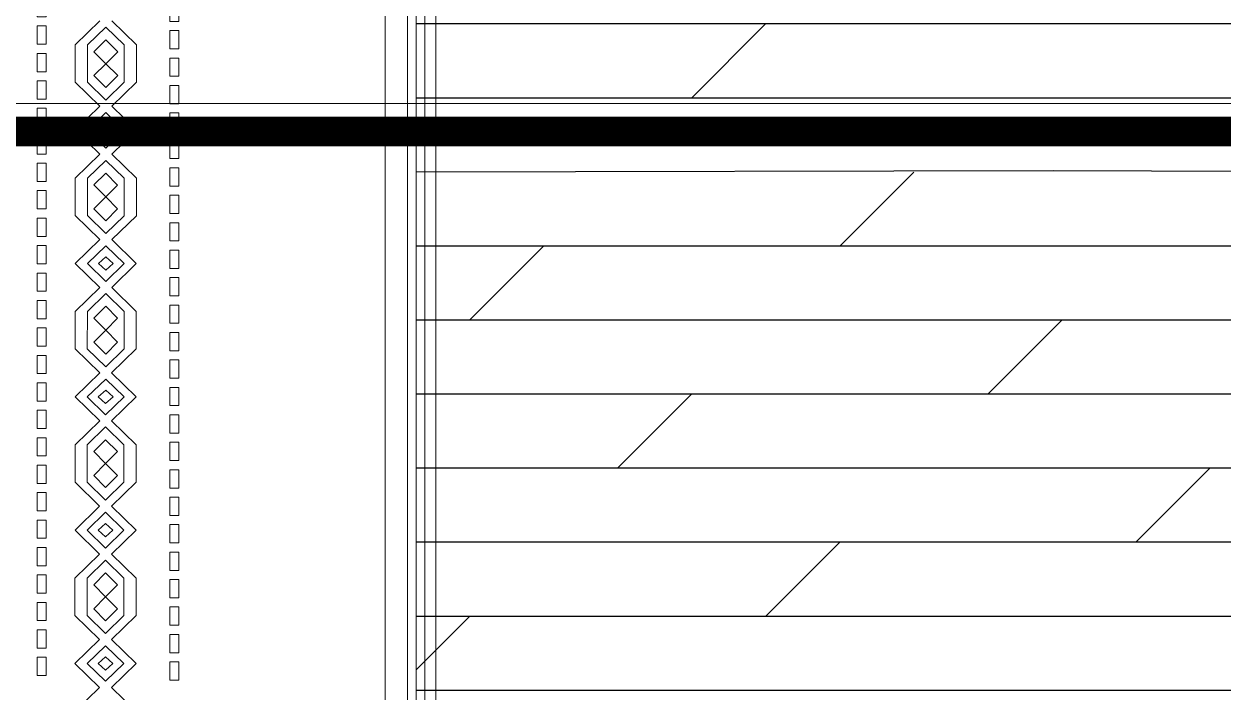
# Model space of a CAD drawing. Header units: inches. Extents: x -813 to 82, y -70 to 268.
# Drawn here: x -28.92 to 11.58, y 72.99 to 95.54 of the extents above; entities that cross this region are included whole.
import ezdxf

# ---------------------------------------------------------------- set-up
doc = ezdxf.new("R2010")
doc.units = ezdxf.units.IN
doc.header["$MEASUREMENT"] = 0
for name, color, linetype, lineweight, true_color in [('Brown', 7, 'Continuous', 0, 0x653e10), ('Cream', 7, 'Continuous', 0, 0xbdbc8f), ('Golden', 7, 'Continuous', 0, 0xefe861), ('Lines', 1, 'Continuous', 5, 0xff0000), ('Sky Blue', 7, 'Continuous', 0, 0x7dc1de)]:
    doc.layers.add(name, color=color, linetype=linetype, lineweight=lineweight, true_color=true_color)
doc.layers.add('Hatch 01_UC', color=7, linetype='Continuous')
doc.layers.add('Rugs', color=201, linetype='Continuous')
doc.layers.add('Partition Wall', color=6, linetype='Continuous', lineweight=0)
doc.layers.add('Section Line', color=8, linetype='Continuous', plot=False)

# ---------------------------------------------------------------- blocks, each defined once
blk = doc.blocks.new('*U151')
at = {"layer": 'Sky Blue'}
blk.add_lwpolyline([(0, 4.8), (0, -4.8), (19.5, -4.8), (19.5, 4.8), (0, 4.8)], dxfattribs=at)
blk = doc.blocks.new('*U152')
at = {"layer": 'Golden', "color": 0, "linetype": 'ByBlock', "lineweight": -2, "transparency": 16777216}
for p in [(54814450336.58733, 30362875538.34099), (54814450365.87362, 30362875538.34099), (54814450395.15991, 30362875538.34099), (54814450424.44621, 30362875538.34099), (54814450453.7325, 30362875538.34099), (54814450483.01879, 30362875538.34099), (54814450512.30508, 30362875538.34099), (54814450541.59138, 30362875538.34099), (54814450570.87767, 30362875538.34099), (54814450600.16396, 30362875538.34099), (54814450629.45026, 30362875538.34099), (54814450658.73655, 30362875538.34099), (54814450688.02284, 30362875538.34099), (54814450717.30914, 30362875538.34099), (54814450746.59543, 30362875538.34099), (54814450775.88172, 30362875538.34099), (54814450805.16801, 30362875538.34099), (54814450834.45431, 30362875538.34099), (54814450863.7406, 30362875538.34099), (54814450893.02689, 30362875538.34099), (54814450922.31319, 30362875538.34099), (54814450951.59948, 30362875538.34099), (54814450980.88577, 30362875538.34099), (54814451010.17207, 30362875538.34099), (54814451039.45836, 30362875538.34099), (54814451068.74465, 30362875538.34099), (54814451098.03094, 30362875538.34099), (54814451127.31724, 30362875538.34099), (54814451156.60353, 30362875538.34099), (54814451185.88982, 30362875538.34099), (54814451215.17612, 30362875538.34099), (54814451244.46241, 30362875538.34099)]:
    blk.add_blockref('*U151', p, dxfattribs=at)
blk = doc.blocks.new('*U130')
at = {"layer": 'Sky Blue'}
blk.add_lwpolyline([(0, 4.8), (0, -4.8), (19.5, -4.8), (19.5, 4.8), (0, 4.8)], dxfattribs=at)
blk = doc.blocks.new('*U131')
at = {"layer": 'Golden', "color": 0, "linetype": 'ByBlock', "lineweight": -2, "transparency": 16777216}
for p in [(54814450195.05756, 30362875679.85319), (54814450224.34385, 30362875679.85319), (54814450253.63014, 30362875679.85319), (54814450282.91644, 30362875679.85319), (54814450312.20273, 30362875679.85319), (54814450341.48902, 30362875679.85319), (54814450370.77531, 30362875679.85319), (54814450400.06161, 30362875679.85319), (54814450429.3479, 30362875679.85319), (54814450458.63419, 30362875679.85319), (54814450487.92049, 30362875679.85319), (54814450517.20678, 30362875679.85319), (54814450546.49307, 30362875679.85319), (54814450575.77937, 30362875679.85319), (54814450605.06566, 30362875679.85319), (54814450634.35195, 30362875679.85319), (54814450663.63824, 30362875679.85319), (54814450692.92454, 30362875679.85319), (54814450722.21083, 30362875679.85319), (54814450751.49712, 30362875679.85319), (54814450780.78342, 30362875679.85319), (54814450810.06971, 30362875679.85319), (54814450839.356, 30362875679.85319), (54814450868.6423, 30362875679.85319), (54814450897.92859, 30362875679.85319), (54814450927.21488, 30362875679.85319), (54814450956.50117, 30362875679.85319), (54814450985.78747, 30362875679.85319), (54814451015.07376, 30362875679.85319), (54814451044.36005, 30362875679.85319), (54814451073.64635, 30362875679.85319), (54814451102.93264, 30362875679.85319), (54814451132.21893, 30362875679.85319), (54814451161.50523, 30362875679.85319), (54814451190.79152, 30362875679.85319), (54814451220.07781, 30362875679.85319), (54814451249.36411, 30362875679.85319)]:
    blk.add_blockref('*U130', p, dxfattribs=at)
blk = doc.blocks.new('Carpet 3')
at = {"layer": 'Brown'}
for p, q in [((1296.4, 54.2), (-1293, 54.2)), ((1320.2, 30.4), (-1319.8, 30.4)), ((1328.8, 21.3), (-1330.3, 21.3)), ((1339.1, 11.8), (-1339.7, 11.8))]:
    blk.add_line(p, q, dxfattribs=at)
for points in [[(18.5, 352.7), (25.6, 344.9), (32.6, 352.7), (25.6, 360.5)], [(83.9, 365.3), (96.7, 352.7), (109.4, 365.3), (122.2, 352.6), (109.4, 340), (96.7, 352.7), (83.9, 340), (71.1, 352.7)], [(160.8, 352.6), (167.8, 344.8), (174.9, 352.6), (167.8, 360.4)], [(226.1, 365.3), (238.9, 352.6), (251.7, 365.2), (264.4, 352.6), (251.7, 339.9), (238.9, 352.6), (226.1, 339.9), (213.4, 352.6)], [(303, 352.6), (310.1, 344.7), (317.1, 352.5), (310.1, 360.4)], [(368.4, 365.2), (381.1, 352.5), (393.9, 365.2), (406.7, 352.5), (393.9, 339.8), (381.1, 352.5), (368.4, 339.9), (355.6, 352.5)], [(445.3, 352.5), (452.3, 344.7), (459.4, 352.5), (452.3, 360.3)], [(510.6, 365.1), (523.4, 352.4), (536.2, 365.1), (548.9, 352.4), (536.1, 339.8), (523.4, 352.4), (510.6, 339.8), (497.9, 352.5)], [(587.5, 352.4), (594.6, 344.6), (601.6, 352.4), (594.6, 360.2)], [(652.9, 365), (665.6, 352.4), (678.4, 365), (691.2, 352.4), (678.4, 339.7), (665.6, 352.4), (652.9, 339.7), (640.1, 352.4)]]:
    blk.add_lwpolyline(points, close=True, dxfattribs=at)
at = {"layer": 'Cream'}
for points in [[(25.6, 372.3), (44.6, 352.7), (25.6, 333.1), (6.6, 352.7)], [(76.7, 372.3), (116.7, 372.3), (135.7, 352.6), (116.7, 333), (76.7, 333), (57.7, 352.7)], [(167.8, 372.3), (186.9, 352.6), (167.8, 333), (148.8, 352.6)], [(219, 372.2), (258.9, 372.2), (278, 352.6), (258.9, 333), (218.9, 333), (199.9, 352.6)], [(310.1, 372.2), (329.1, 352.5), (310.1, 332.9), (291, 352.6)], [(361.2, 372.2), (401.2, 372.1), (420.2, 352.5), (401.2, 332.9), (361.2, 332.9), (342.2, 352.5)], [(452.3, 372.1), (471.3, 352.5), (452.3, 332.9), (433.3, 352.5)], [(503.5, 372.1), (543.4, 372.1), (562.4, 352.4), (543.4, 332.8), (503.4, 332.8), (484.4, 352.5)], [(594.6, 372), (613.6, 352.4), (594.5, 332.8), (575.5, 352.4)], [(645.7, 372), (685.7, 372), (704.7, 352.4), (685.6, 332.7), (645.7, 332.8), (626.7, 352.4)]]:
    blk.add_lwpolyline(points, close=True, dxfattribs=at)
at = {"layer": 'Golden'}
blk.add_line((1349.8, 0), (-1349.8, 0), dxfattribs=at)
at = {"layer": 'Lines'}
for points in [[(0, 359.1), (-25.6, 385.3), (-51.2, 359.1)], [(0, 359.1), (25.6, 385.3), (51.2, 359.1)], [(51.2, 359.1), (76.8, 385.3), (116.7, 385.3)], [(116.7, 385.3), (142.2, 359)], [(142.2, 359), (167.8, 385.2), (193.4, 359)], [(193.4, 359), (219, 385.2), (258.9, 385.2)], [(258.9, 385.2), (284.5, 358.9)], [(284.5, 358.9), (310.1, 385.2), (335.7, 358.9)], [(335.6, 358.9), (361.2, 385.1), (401.2, 385.1)], [(401.2, 385.1), (426.7, 358.9)], [(426.7, 358.9), (452.3, 385.1), (477.9, 358.8)], [(477.9, 358.8), (503.5, 385.1), (543.4, 385)], [(543.4, 385), (569, 358.8)], [(569, 358.8), (594.6, 385), (620.1, 358.8)], [(620.1, 358.8), (645.7, 385), (685.7, 385)], [(685.7, 385), (711.2, 358.7)], [(0, 346.3), (-25.6, 320.1), (-51.2, 346.3)], [(0, 346.3), (25.6, 320.1), (51.2, 346.3)], [(51.1, 346.3), (76.7, 320.1), (116.6, 320)], [(116.6, 320), (142.2, 346.3)], [(142.2, 346.3), (167.8, 320), (193.4, 346.2)], [(193.4, 346.2), (219, 320), (258.9, 320)], [(258.9, 320), (284.5, 346.2)], [(284.5, 346.2), (310.1, 319.9), (335.7, 346.2)], [(335.6, 346.2), (361.2, 319.9), (401.1, 319.9)], [(401.1, 319.9), (426.7, 346.1)], [(426.7, 346.1), (452.3, 319.9), (477.9, 346.1)], [(477.9, 346.1), (503.4, 319.8), (543.4, 319.8)], [(543.4, 319.8), (569, 346)], [(569, 346), (594.5, 319.8), (620.1, 346)], [(620.1, 346), (645.7, 319.8), (685.6, 319.8)], [(685.6, 319.8), (711.2, 346)]]:
    blk.add_lwpolyline(points, dxfattribs=at)
at = {"layer": 'Golden', "rotation": 180}
for name in ['*U152', '*U131']:
    blk.add_blockref(name, (54814451276.7, 30362875959.2), dxfattribs=at)

msp = doc.modelspace()

# ---------------------------------------------------------------- linework, layer by layer
at = {"layer": 'Hatch 01_UC', "color": 44, "linetype": 'Continuous', "transparency": 33554636}
for p, q in [((18.50498, 95.54026), (-15.67664, 95.54026)), ((-3.87002, 95.54026), (-6.37002, 93.04026)), ((6.32668, 93.04026), (-15.67664, 93.04026)), ((18.50498, 93.04026), (6.32668, 93.04026)), ((5.84579, 90.57699), (-15.67664, 90.54026)), ((1.12998, 90.54026), (-1.37002, 88.04026)), ((26.12998, 90.54026), (5.84579, 90.57699)), ((13.40383, 88.04026), (-15.67664, 88.04026)), ((-11.37002, 88.04026), (-13.87002, 85.54026)), ((26.12998, 85.54026), (-15.67664, 85.54026)), ((6.12998, 85.54026), (3.62998, 83.04026)), ((26.12998, 83.04026), (-15.67664, 83.04026)), ((-6.37002, 83.04026), (-8.87002, 80.54026)), ((26.12998, 80.54026), (-15.67664, 80.54026)), ((11.12998, 80.54026), (8.62998, 78.04026)), ((26.12998, 78.04026), (-15.67664, 78.04026)), ((-1.37002, 78.04026), (-3.87002, 75.54026)), ((26.12998, 75.54026), (-15.67664, 75.54026)), ((-13.87002, 75.54026), (-15.67664, 73.73364)), ((26.12998, 73.04026), (-15.67664, 73.04026))]:
    msp.add_line(p, q, dxfattribs=at)
at = {"layer": 'Partition Wall', "lineweight": 5}
msp.add_line((18.50498, 92.85276), (-171.24502, 92.85276), dxfattribs=at)
at = {"layer": 'Section Line', "lineweight": 5, "ltscale": 5, "const_width": 1}
msp.add_lwpolyline([(-178.87002, 91.91049), (26.12998, 91.91049)], dxfattribs=at)

# ---------------------------------------------------------------- block references
at = {"layer": 'Rugs', "xscale": 0.0316440577133752, "yscale": 0.0316440577133752, "zscale": 0.0316440577133752, "rotation": 89.99999999999999}
msp.add_blockref('Carpet 3', (-15.00294, 73.13821), dxfattribs=at)

doc.saveas('drawing.dxf')
